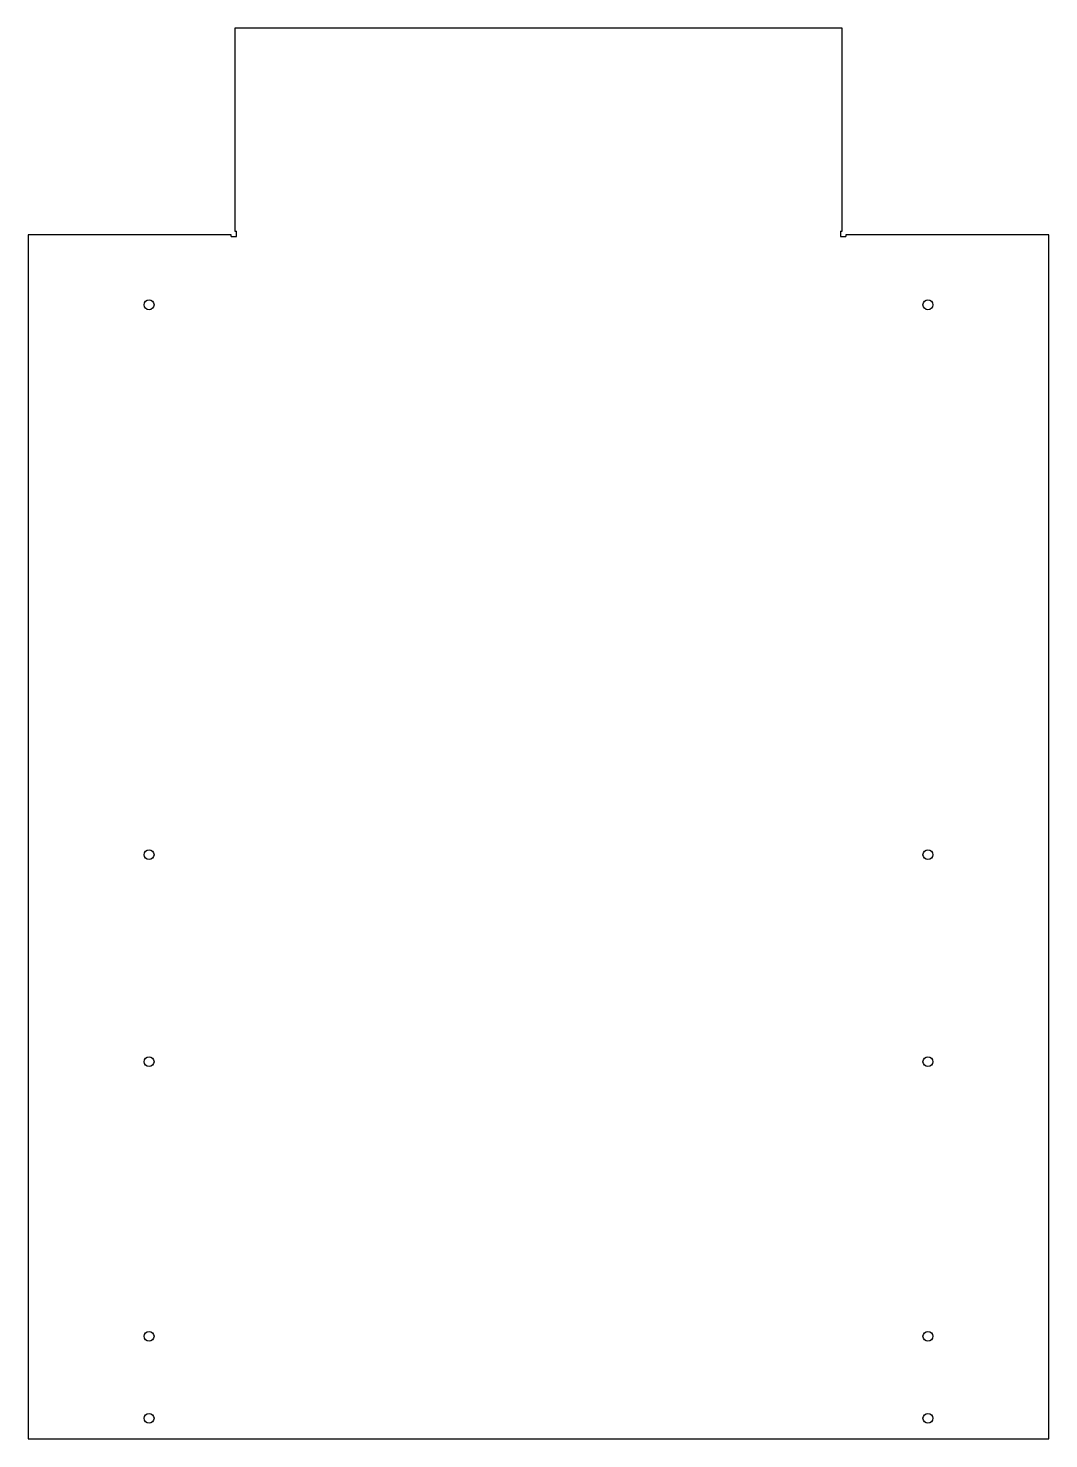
# Model space of a CAD drawing. Header units: millimetres. Extents: x -237 to 237, y -281 to 375.
import ezdxf

# ---------------------------------------------------------------- set-up
doc = ezdxf.new("R2010")
doc.units = ezdxf.units.MM
doc.layers.add('Unfold_Sketch', color=7, linetype='CONTINUOUS')

msp = doc.modelspace()

# ---------------------------------------------------------------- linework, layer by layer
at = {"layer": 'Unfold_Sketch'}
for p, q in [((141.17, 374.94), (-141.17, 374.94)), ((-141.17, 374.94), (-141.17, 280.68)), ((141.17, 280.68), (141.17, 374.94)), ((-142.88, 278.97), (-237.14, 278.97)), ((-237.14, 278.97), (-237.14, -280.67)), ((-142.88, 278.18), (-142.88, 278.97)), ((-142.88, 278.18), (-140.39, 278.18)), ((-141.17, 280.68), (-140.39, 280.68)), ((-140.39, 278.18), (-140.39, 280.68)), ((140.39, 280.68), (140.39, 278.18)), ((140.39, 280.68), (141.17, 280.68)), ((140.39, 278.18), (142.88, 278.18)), ((142.88, 278.97), (142.88, 278.18)), ((237.14, 278.97), (142.88, 278.97)), ((237.14, -280.67), (237.14, 278.97)), ((-237.14, -280.67), (237.14, -280.67))]:
    msp.add_line(p, q, dxfattribs=at)
for centre in [(-180.98, 246.38), (180.98, 246.38), (-180.98, -9.19), (180.98, -9.19), (-180.98, -105.41), (180.98, -105.41), (-180.98, -233.04), (180.98, -233.04), (-180.98, -271.14), (180.98, -271.14)]:
    msp.add_circle(centre, 2.3, dxfattribs=at)

doc.saveas('drawing.dxf')
